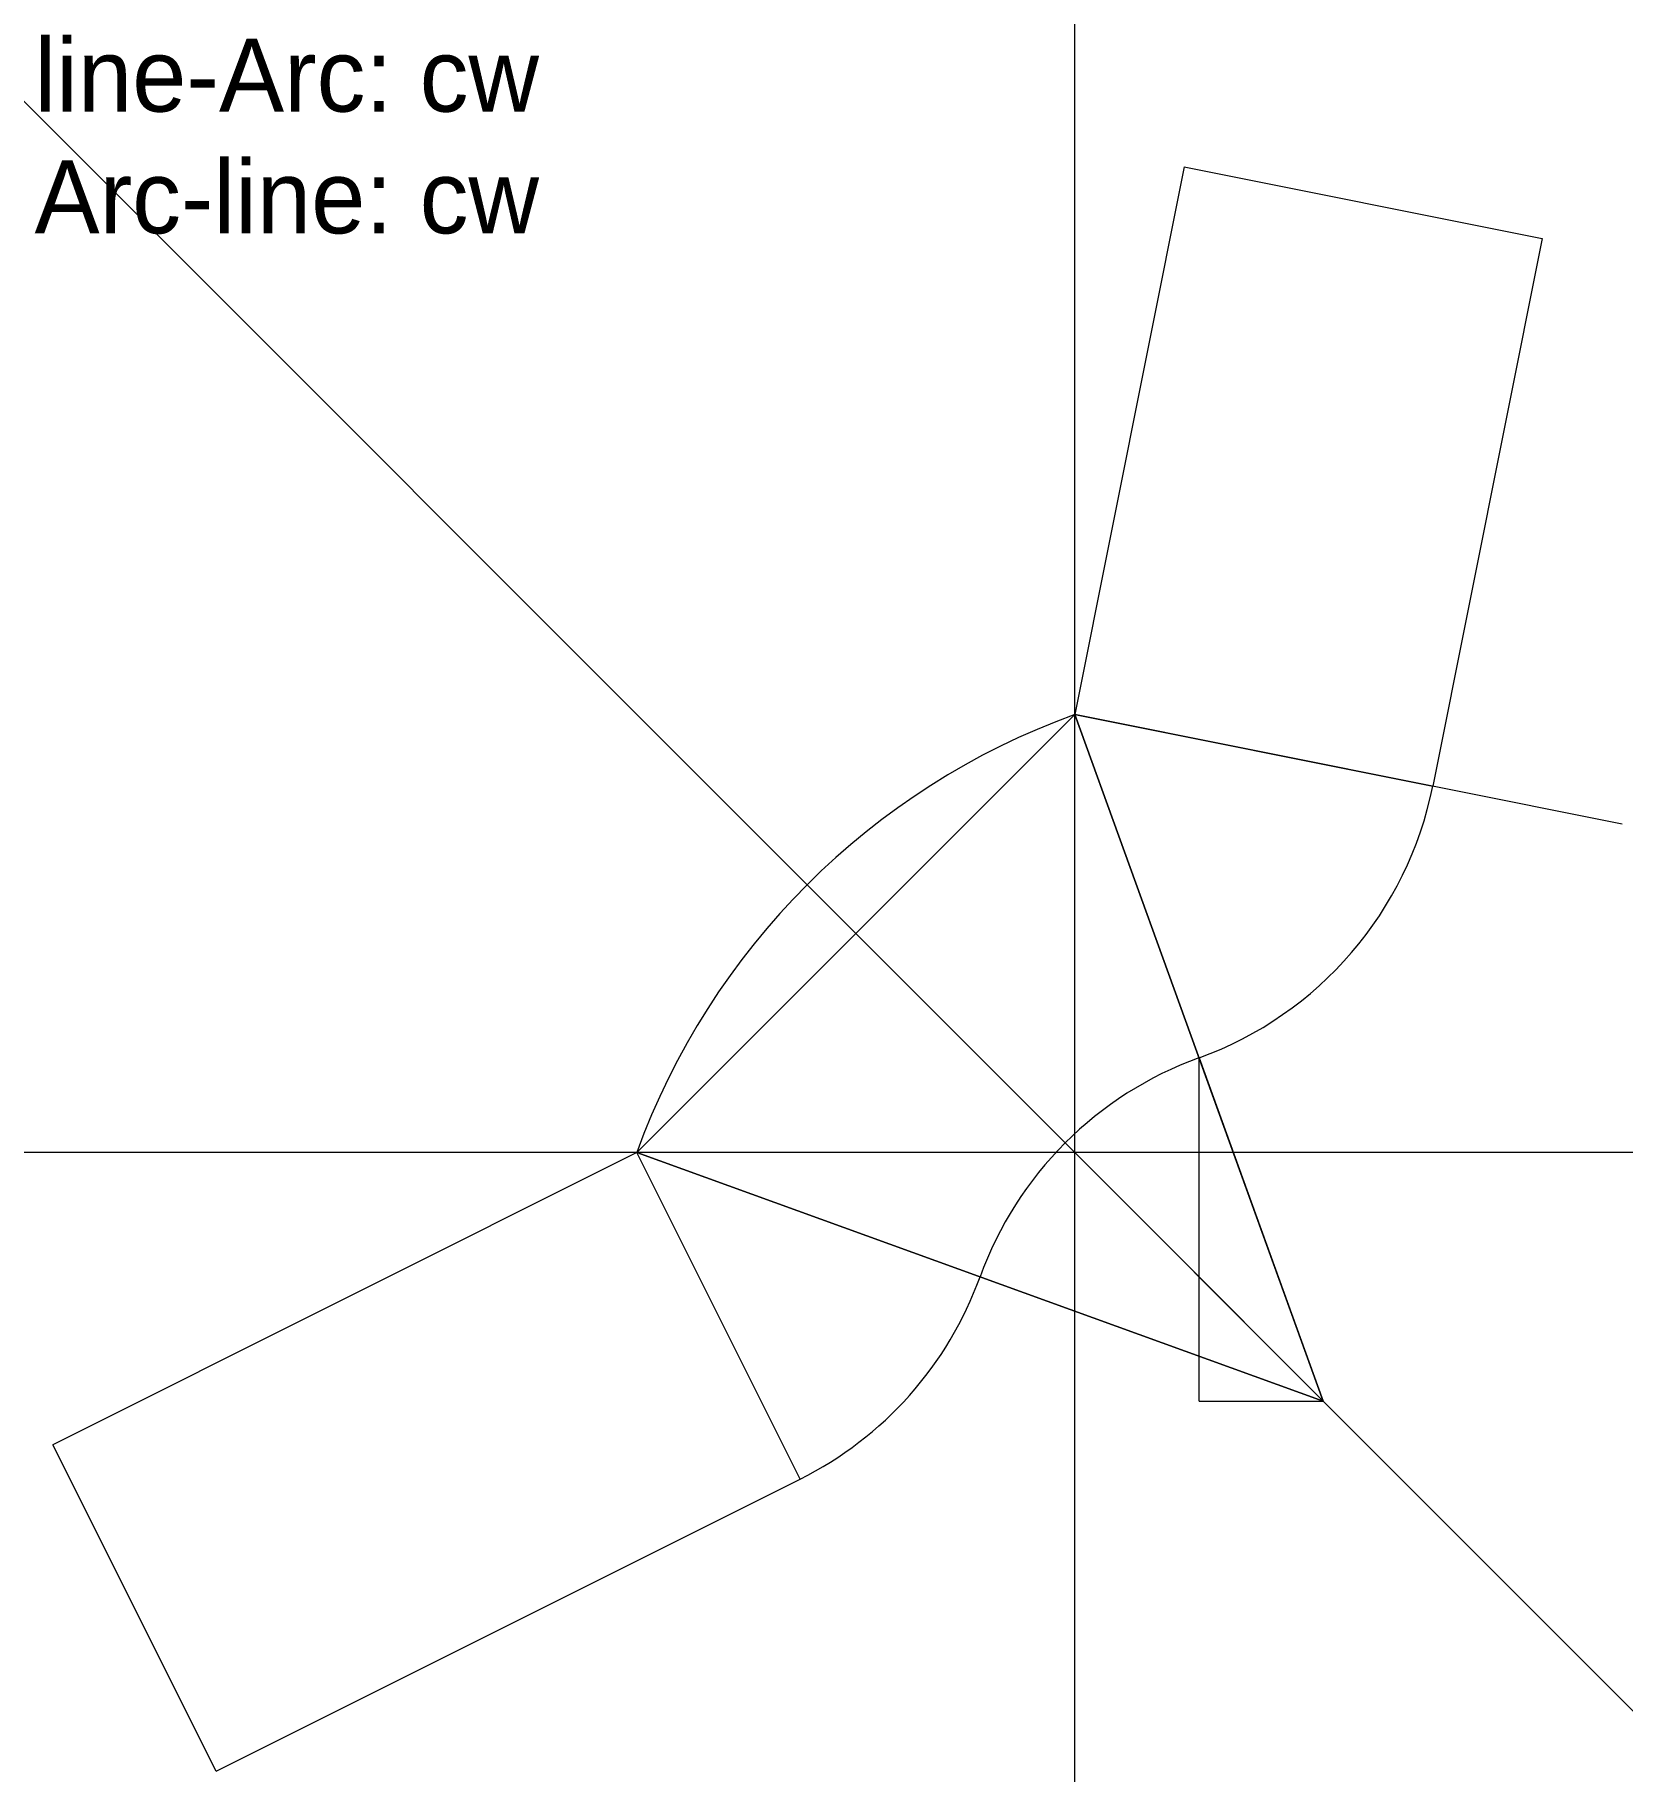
# Model space of a CAD drawing. Header units: millimetres. Extents: x -31.5 to 12, y -43.9 to 3.6.
import ezdxf

# ---------------------------------------------------------------- set-up
doc = ezdxf.new("R2010")
doc.units = ezdxf.units.MM
doc.layers.get('0').update_dxf_attribs({"lineweight": 5, "true_color": 0xffffff})
for name, color, linetype, lineweight, true_color in [('layer 1', 1, 'Continuous', 5, 0xff0000), ('layer 2', 5, 'Continuous', 5, 0x0000ff), ('layer 3', 94, 'Continuous', 5, 0x008000), ('layer 5', 2, 'Continuous', 5, 0xffff00), ('layer 6', 214, 'Continuous', 5, 0x800080)]:
    doc.layers.add(name, color=color, linetype=linetype, lineweight=lineweight, true_color=true_color)
doc.styles.add('textstyle0', font='')
doc.styles.get('textstyle0').set_extended_font_data('OpenGost Type A TT')

msp = doc.modelspace()

# ---------------------------------------------------------------- linework, layer by layer
for p, q in [((0, 0), (-3, -15)), ((-3, -33.806), (-3, -15)), ((0.403, -33.806), (0.403, -24.403)), ((-15, -27), (-31, -35)), ((0.403, -33.806), (3.806, -33.806))]:
    msp.add_line(p, q)
msp.add_arc((3.806, -33.806), 20, 109.8959, 160.1041)
msp.add_point((3.806, -33.806))
at = {"layer": 'layer 1'}
msp.add_xline((-10.336, -19.664), (0.707107, -0.707107), dxfattribs=at)
at = {"layer": 'layer 2'}
for p, q in [((0, 0), (9.806, -1.961)), ((-3, -15), (6.806, -16.961)), ((-10.336, -19.664), (10.877, -40.877)), ((3.806, -33.806), (-15, -27)), ((-10.528, -35.944), (-15, -27)), ((-26.528, -43.944), (-31, -35))]:
    msp.add_line(p, q, dxfattribs=at)
msp.add_arc((3.806, -33.806), 10, 109.8959, 160.1041, dxfattribs=at)
at = {"layer": 'layer 3'}
for p, q in [((12, -18), (-3, -15)), ((3.806, -33.806), (-3, -15)), ((-15, -27), (3.806, -33.806))]:
    msp.add_line(p, q, dxfattribs=at)
at = {"layer": 'layer 5'}
for p, q in [((9.806, -1.961), (6.806, -16.961)), ((-3, -15), (3.806, -33.806)), ((-10.336, -19.664), (-3.265, -26.735)), ((-26.528, -43.944), (-10.528, -35.944))]:
    msp.add_line(p, q, dxfattribs=at)
for centre, start, end in [((-3, -15), 289.8959, 348.6901), ((-15, -27), 296.5651, 340.1041)]:
    msp.add_arc(centre, 10, start, end, dxfattribs=at)
at = {"layer": 'layer 6'}
for p, q in [((-3, -15), (-15, -27)), ((0.403, -24.403), (3.806, -33.806)), ((-15, -27), (-5.597, -30.403))]:
    msp.add_line(p, q, dxfattribs=at)
for p, direction in [((-3, -15), (0, 1)), ((-16, -27), (-1, 0))]:
    msp.add_xline(p, direction, dxfattribs=at)

# ---------------------------------------------------------------- texts
at = {"layer": 'layer 2', "insert": (-31.501, 3.514), "char_height": 1, "attachment_point": 1, "style": 'textstyle0'}
msp.add_mtext('\\H2;line-Arc: cw\\PArc-line: cw', dxfattribs=at)

doc.saveas('drawing.dxf')
